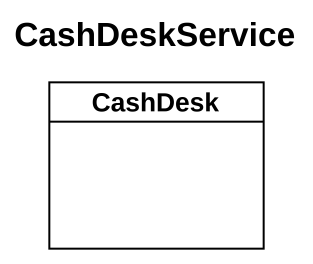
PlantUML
@startuml
title CashDeskService
hide circle
hide empty members
class CashDesk
@enduml
